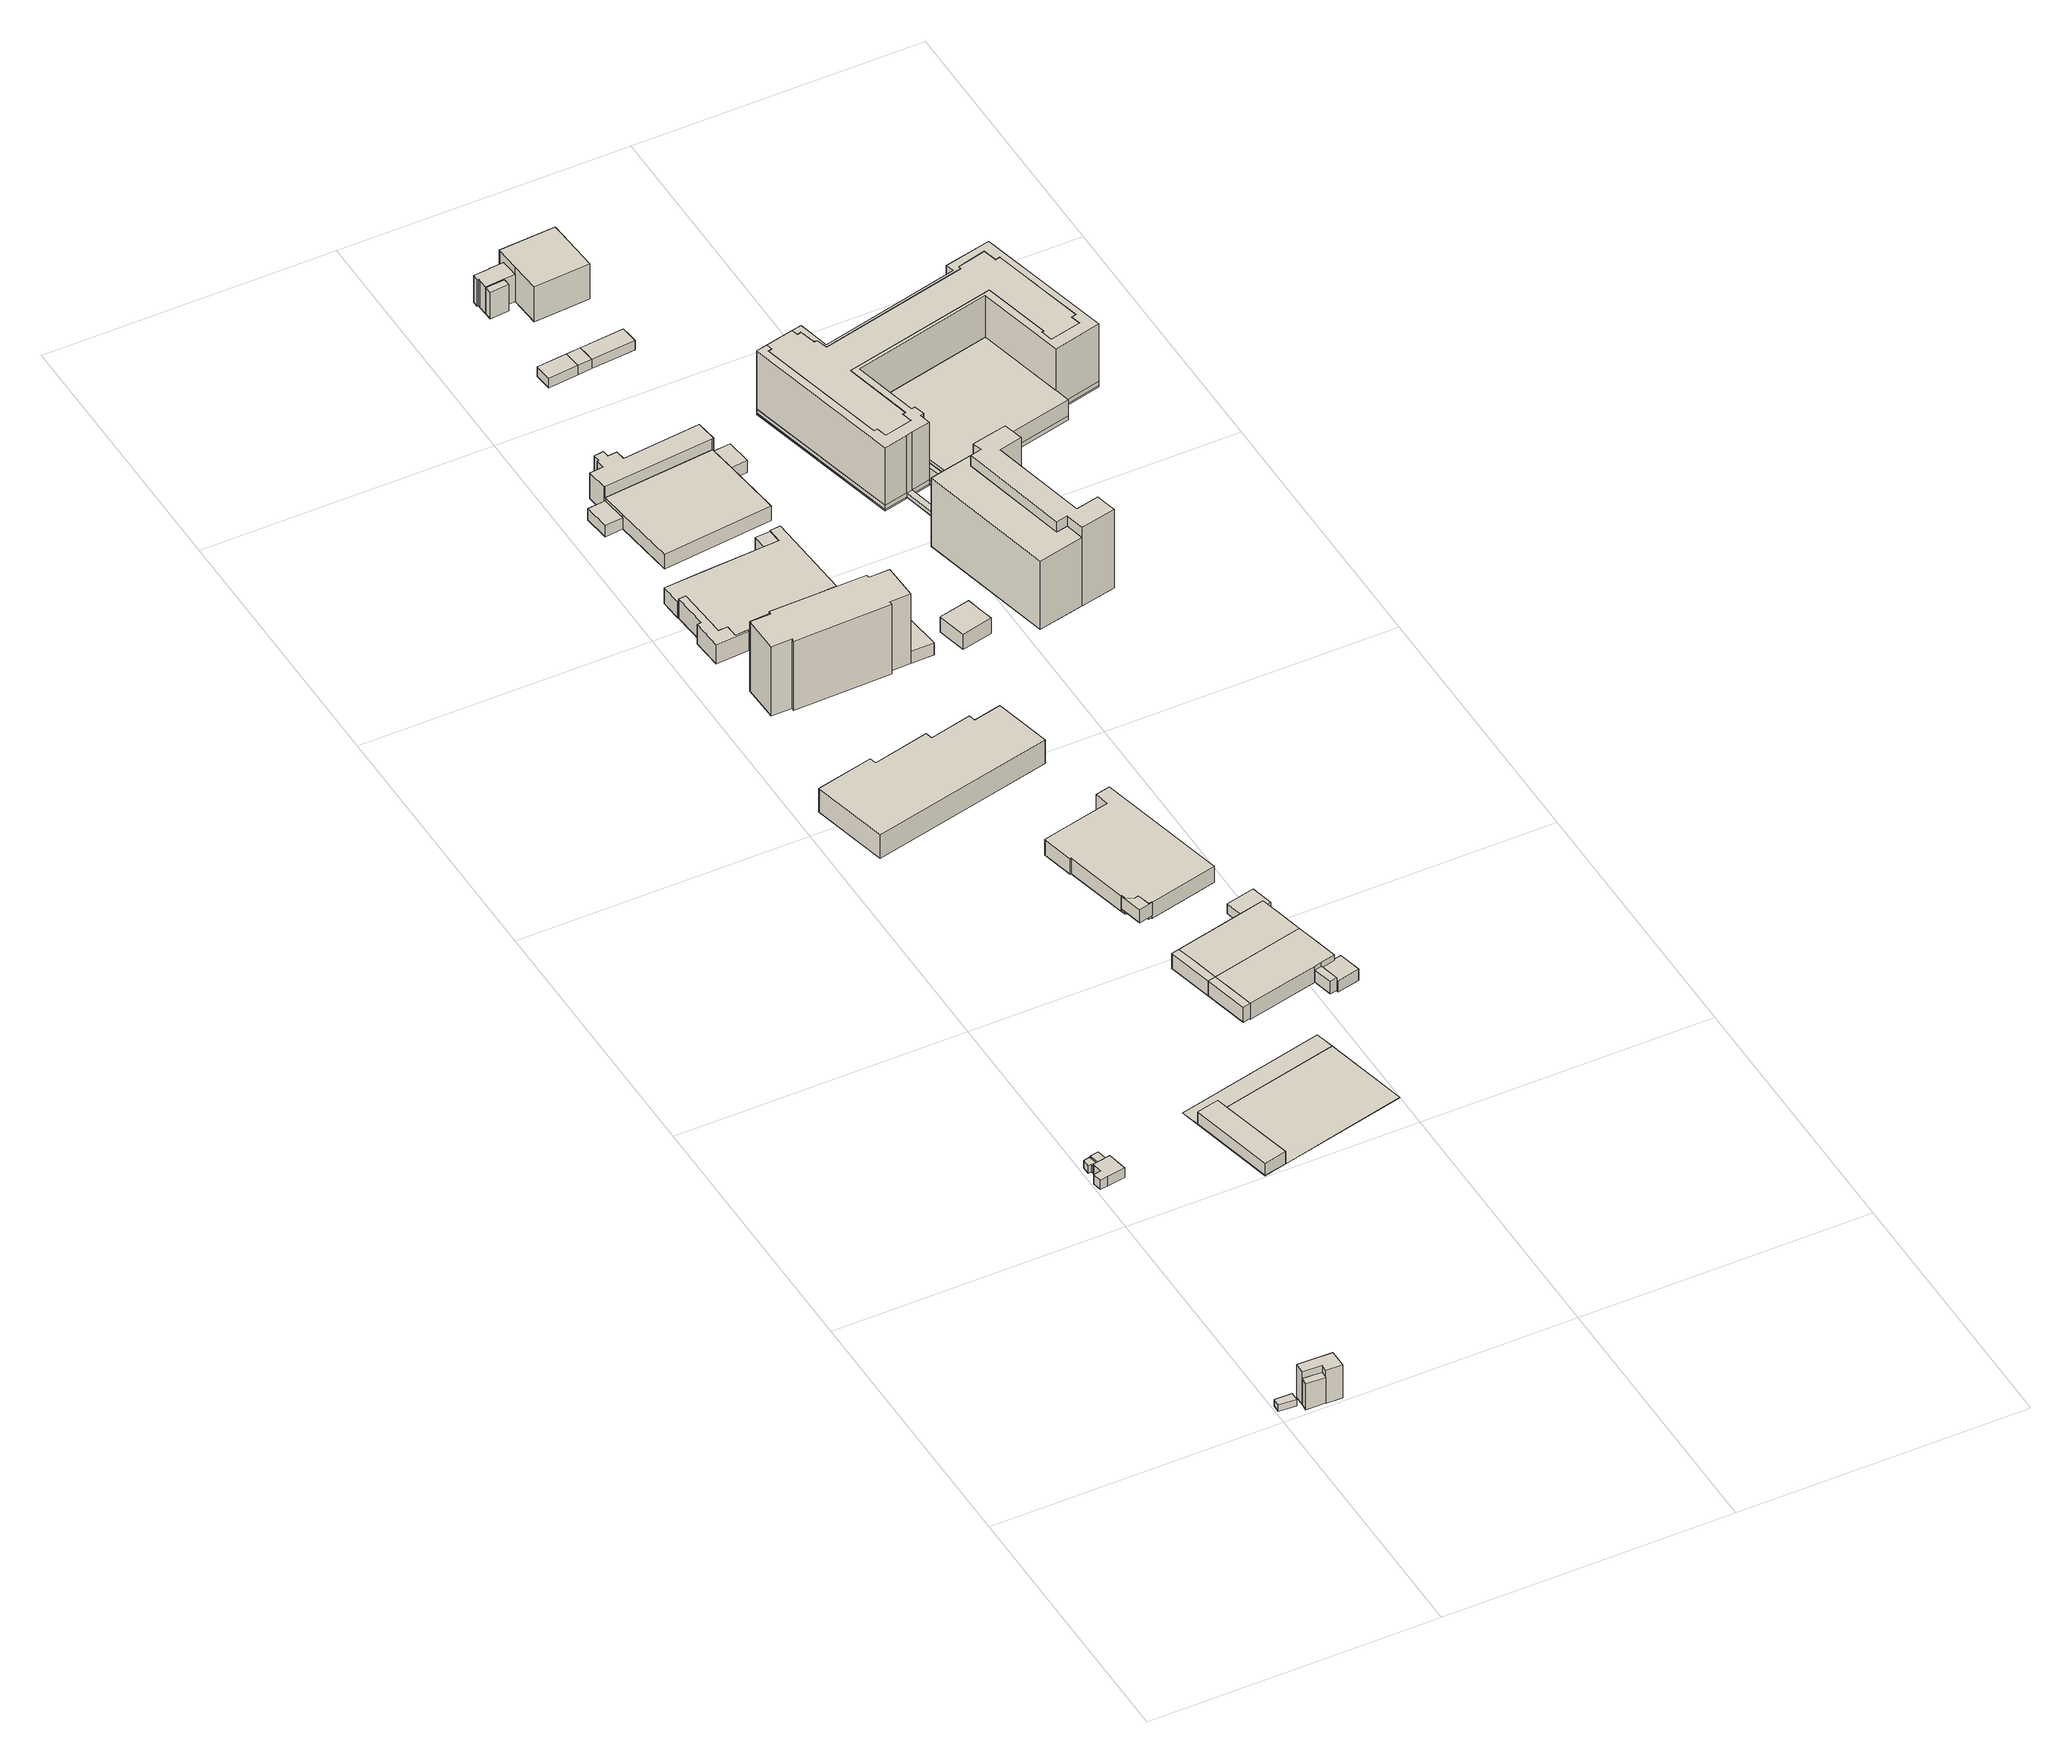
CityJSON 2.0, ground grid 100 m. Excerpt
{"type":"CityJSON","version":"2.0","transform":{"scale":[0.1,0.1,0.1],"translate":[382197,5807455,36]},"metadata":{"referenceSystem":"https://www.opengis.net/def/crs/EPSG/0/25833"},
"CityObjects":{
"building1":{"type":"Building","attributes":{"Gemeindeschluessel":"11000006","BezugspunktDach":"2200","function":"51009_1610","measuredHeight":2.57,"storeysAboveGround":0},"address":[{"country":"Germany","locality":"Berlin"}],"geometry":[{"type":"Solid","lod":"1","boundaries":[[[[0,1,2,3]],[[4,5,6,7]],[[4,7,3,2]],[[5,4,2,1]],[[6,5,1,0]],[[7,6,0,3]]]]}]},
"building2":{"type":"Building","attributes":{"Gemeindeschluessel":"11000006","BezugspunktDach":"2200","function":"51009_1610","measuredHeight":10.31,"storeysAboveGround":0},"address":[{"country":"Germany","locality":"Berlin"}],"geometry":[{"type":"Solid","lod":"1","boundaries":[[[[8,9,10,11]],[[12,13,14,15]],[[12,15,11,10]],[[13,12,10,9]],[[14,13,9,8]],[[15,14,8,11]]]]}]},
"building3":{"type":"Building","attributes":{"Gemeindeschluessel":"11000006","BezugspunktDach":"2200","function":"31001_3210","measuredHeight":13.16,"storeysAboveGround":1},"address":[{"country":"Germany","locality":"Berlin","thoroughfareNumber":"320","thoroughfareName":"Teltower Damm"}],"geometry":[{"type":"Solid","lod":"1","boundaries":[[[[16,17,18,19,20,21]],[[22,23,24,25,26,27]],[[22,27,21,20]],[[23,22,20,19]],[[24,23,19,18]],[[25,24,18,17]],[[26,25,17,16]],[[27,26,16,21]]]]}]},
"building4":{"type":"Building","attributes":{"Gemeindeschluessel":"11000006","BezugspunktDach":"2200","function":"51009_1610","measuredHeight":2.9,"storeysAboveGround":0},"address":[{"country":"Germany","locality":"Berlin"}],"geometry":[{"type":"Solid","lod":"1","boundaries":[[[[28,29,30,31,32,33,34]],[[35,36,37,38,39,40,41]],[[35,41,34,33]],[[36,35,33,32]],[[37,36,32,31]],[[38,37,31,30]],[[39,38,30,29]],[[40,39,29,28]],[[41,40,28,34]]]]}]},
"building5":{"type":"Building","attributes":{"Gemeindeschluessel":"11000006","function":"31001_1010"},"address":[{"country":"Germany","locality":"Berlin","thoroughfareNumber":"310","thoroughfareName":"Teltower Damm"}],"children":["building5-1","building5-2"]},
"building5-1":{"type":"BuildingPart","attributes":{"BezugspunktDach":"2200","measuredHeight":3.73,"storeysAboveGround":1},"parents":["building5"],"geometry":[{"type":"MultiSurface","lod":"1","boundaries":[[[42,43,44,45,46,47,48,49,50]],[[51,38,37,52,53,54,55,56,57]],[[51,57,50,49]],[[38,51,49,48]],[[37,38,48,47]],[[53,52,46,45]],[[54,53,45,44]],[[55,54,44,43]],[[56,55,43,42]],[[57,56,42,50]],[[58,52,37,47,46]]]}]},
"building5-2":{"type":"BuildingPart","attributes":{"BezugspunktDach":"2200","measuredHeight":3.73,"storeysAboveGround":1},"parents":["building5"],"geometry":[{"type":"Solid","lod":"1","boundaries":[[[[47,46,59,60]],[[61,52,37,36]],[[61,36,60,59]],[[52,61,59,46]],[[36,37,47,60]],[[52,46,47,37]]]]}]},
"building6":{"type":"Building","attributes":{"Gemeindeschluessel":"11000006","function":"31001_2050"},"address":[{"country":"Germany","locality":"Berlin","thoroughfareNumber":"301","thoroughfareName":"Teltower Damm"}],"children":["building6-1","building6-2"]},
"building6-1":{"type":"BuildingPart","attributes":{"BezugspunktDach":"2200","measuredHeight":0.176,"storeysAboveGround":1},"parents":["building6"],"geometry":[{"type":"Solid","lod":"1","boundaries":[[[[62,63,64,65,66,67]],[[68,69,70,71,72,73]],[[68,73,67,66]],[[69,68,66,65]],[[70,69,65,64]],[[71,70,64,63]],[[72,71,63,62]],[[73,72,62,67]]]]}]},
"building6-2":{"type":"BuildingPart","attributes":{"BezugspunktDach":"2200","measuredHeight":5.03,"storeysAboveGround":1},"parents":["building6"],"geometry":[{"type":"Solid","lod":"1","boundaries":[[[[74,75,76,77]],[[68,71,72,73]],[[68,73,77,76]],[[71,68,76,75]],[[72,71,75,74]],[[73,72,74,77]]]]}]},
"building7":{"type":"Building","attributes":{"Gemeindeschluessel":"11000006","BezugspunktDach":"2200","function":"51009_1610","measuredHeight":0.067,"storeysAboveGround":0},"address":[{"country":"Germany","locality":"Berlin"}],"geometry":[{"type":"Solid","lod":"1","boundaries":[[[[67,66,65,78,79]],[[80,69,68,73,81]],[[80,81,79,78]],[[69,80,78,65]],[[68,69,65,66]],[[73,68,66,67]],[[81,73,67,79]]]]}]},
"building8":{"type":"Building","attributes":{"Gemeindeschluessel":"11000006","BezugspunktDach":"2200","function":"51009_1610","measuredHeight":7.44,"storeysAboveGround":0},"address":[{"country":"Germany","locality":"Berlin"}],"geometry":[{"type":"Solid","lod":"1","boundaries":[[[[82,83,84,85,86]],[[87,88,89,90,91]],[[87,91,86,85]],[[88,87,85,84]],[[89,88,84,83]],[[90,89,83,82]],[[91,90,82,86]]]]}]},
"building9":{"type":"Building","attributes":{"Gemeindeschluessel":"11000006","BezugspunktDach":"2200","function":"51009_1610","measuredHeight":7.48,"storeysAboveGround":0},"address":[{"country":"Germany","locality":"Berlin"}],"geometry":[{"type":"Solid","lod":"1","boundaries":[[[[86,85,92,93,94]],[[95,96,97,98,99]],[[95,99,94,93]],[[96,95,93,92]],[[97,96,92,85]],[[98,97,85,86]],[[99,98,86,94]]]]}]},
"building10":{"type":"Building","attributes":{"Gemeindeschluessel":"11000006","BezugspunktDach":"2200","function":"31001_2050","measuredHeight":9.38,"storeysAboveGround":1},"address":[{"country":"Germany","locality":"Berlin","thoroughfareNumber":"293","thoroughfareName":"Teltower Damm"}],"geometry":[{"type":"Solid","lod":"1","boundaries":[[[[100,101,102,103,104,105,106,107,108,109]],[[110,111,112,113,114,115,116,117,118,119]],[[110,119,109,108]],[[111,110,108,107]],[[112,111,107,106]],[[113,112,106,105]],[[114,113,105,104]],[[115,114,104,103]],[[116,115,103,102]],[[117,116,102,101]],[[118,117,101,100]],[[119,118,100,109]]]]}]},
"building11":{"type":"Building","attributes":{"Gemeindeschluessel":"11000006","BezugspunktDach":"2200","function":"51009_1610","measuredHeight":7.7,"storeysAboveGround":0},"address":[{"country":"Germany","locality":"Berlin"}],"geometry":[{"type":"Solid","lod":"1","boundaries":[[[[120,121,122,123,124,125,126,127,128,129,130]],[[131,132,133,134,135,136,137,138,139,140,141]],[[131,141,130,129]],[[132,131,129,128]],[[133,132,128,127]],[[134,133,127,126]],[[135,134,126,125]],[[136,135,125,124]],[[137,136,124,123]],[[138,137,123,122]],[[139,138,122,121]],[[140,139,121,120]],[[141,140,120,130]]]]}]},
"building12":{"type":"Building","attributes":{"Gemeindeschluessel":"11000006","BezugspunktDach":"2200","function":"51009_1610","measuredHeight":5.25,"storeysAboveGround":0},"address":[{"country":"Germany","locality":"Berlin"}],"geometry":[{"type":"Solid","lod":"1","boundaries":[[[[142,143,144,145,146,147,148,149,150]],[[151,152,153,154,155,156,157,158,159]],[[151,159,150,149]],[[152,151,149,148]],[[153,152,148,147]],[[154,153,147,146]],[[155,154,146,145]],[[156,155,145,144]],[[157,156,144,143]],[[158,157,143,142]],[[159,158,142,150]]]]}]},
"building13":{"type":"Building","attributes":{"Gemeindeschluessel":"11000006","BezugspunktDach":"2200","function":"31001_2054","measuredHeight":7.93,"storeysAboveGround":1},"address":[{"country":"Germany","locality":"Berlin","thoroughfareNumber":"299","thoroughfareName":"Teltower Damm"}],"geometry":[{"type":"Solid","lod":"1","boundaries":[[[[84,83,160,161,162,163,164,165,85]],[[166,167,168,169,170,171,172,173,174]],[[166,174,85,165]],[[167,166,165,164]],[[168,167,164,163]],[[169,168,163,162]],[[170,169,162,161]],[[171,170,161,160]],[[172,171,160,83]],[[173,172,83,84]],[[174,173,84,85]]]]}]},
"building14":{"type":"Building","attributes":{"Gemeindeschluessel":"11000006","BezugspunktDach":"2200","function":"31001_2054","measuredHeight":7.7,"storeysAboveGround":1},"address":[{"country":"Germany","locality":"Berlin","thoroughfareNumber":"297","thoroughfareName":"Teltower Damm"}],"geometry":[{"type":"Solid","lod":"1","boundaries":[[[[92,85,165,175,176,177,178,93]],[[179,180,181,182,183,184,185,186]],[[179,186,93,178]],[[180,179,178,177]],[[181,180,177,176]],[[182,181,176,175]],[[183,182,175,165]],[[184,183,165,85]],[[185,184,85,92]],[[186,185,92,93]]]]}]},
"building15":{"type":"Building","attributes":{"Gemeindeschluessel":"11000006","BezugspunktDach":"2200","function":"31001_2111","measuredHeight":27.61,"storeysAboveGround":7},"address":[{"country":"Germany","locality":"Berlin","thoroughfareNumber":"283","thoroughfareName":"Teltower Damm"}],"geometry":[{"type":"Solid","lod":"1","boundaries":[[[[187,188,189,190,191,192,193,194,195,196,197,198]],[[199,200,201,202,203,204,205,206,207,208,209,210]],[[199,210,198,197]],[[200,199,197,196]],[[201,200,196,195]],[[202,201,195,194]],[[203,202,194,193]],[[204,203,193,192]],[[205,204,192,191]],[[206,205,191,190]],[[207,206,190,189]],[[208,207,189,188]],[[209,208,188,187]],[[210,209,187,198]]]]}]},
"building16":{"type":"Building","attributes":{"Gemeindeschluessel":"11000006","BezugspunktDach":"2200","function":"51009_1610","measuredHeight":4.42,"storeysAboveGround":0},"address":[{"country":"Germany","locality":"Berlin"}],"geometry":[{"type":"Solid","lod":"1","boundaries":[[[[211,212,213,214,215]],[[216,217,218,219,220]],[[216,220,215,214]],[[217,216,214,213]],[[218,217,213,212]],[[219,218,212,211]],[[220,219,211,215]]]]}]},
"building17":{"type":"Building","attributes":{"Gemeindeschluessel":"11000006","BezugspunktDach":"2200","function":"31001_2054","measuredHeight":6.35,"storeysAboveGround":1},"address":[{"country":"Germany","locality":"Berlin","thoroughfareNumber":"295","thoroughfareName":"Teltower Damm"}],"geometry":[{"type":"Solid","lod":"1","boundaries":[[[[221,222,150,149,148,147,146,145,144,143,223,224,225,226,227,228]],[[229,230,231,232,233,234,235,236,237,238,239,240,241,242,243,244]],[[229,244,228,227]],[[230,229,227,226]],[[231,230,226,225]],[[232,231,225,224]],[[233,232,224,223]],[[234,233,223,143]],[[235,234,143,144]],[[236,235,144,145]],[[237,236,145,146]],[[238,237,146,147]],[[239,238,147,148]],[[240,239,148,149]],[[241,240,149,150]],[[242,241,150,222]],[[243,242,222,221]],[[244,243,221,228]]]]}]},
"building18":{"type":"Building","attributes":{"Gemeindeschluessel":"11000006","BezugspunktDach":"2200","function":"51009_1610","measuredHeight":4.93,"storeysAboveGround":0},"address":[{"country":"Germany","locality":"Berlin"}],"geometry":[{"type":"Solid","lod":"1","boundaries":[[[[245,246,247,248]],[[249,250,251,252]],[[249,252,248,247]],[[250,249,247,246]],[[251,250,246,245]],[[252,251,245,248]]]]}]},
"building19":{"type":"Building","attributes":{"Gemeindeschluessel":"11000006","BezugspunktDach":"2200","function":"31001_2054","measuredHeight":6.31,"storeysAboveGround":1},"address":[{"country":"Germany","locality":"Berlin","thoroughfareNumber":"281","thoroughfareName":"Teltower Damm"}],"geometry":[{"type":"Solid","lod":"1","boundaries":[[[[253,254,255,256,257,258,259,260,261,262,263,264,265,266,267,268,269]],[[270,271,272,273,274,275,276,277,278,279,280,281,282,283,284,285,286]],[[270,286,269,268]],[[271,270,268,267]],[[272,271,267,266]],[[273,272,266,265]],[[274,273,265,264]],[[275,274,264,263]],[[276,275,263,262]],[[277,276,262,261]],[[278,277,261,260]],[[279,278,260,259]],[[280,279,259,258]],[[281,280,258,257]],[[282,281,257,256]],[[283,282,256,255]],[[284,283,255,254]],[[285,284,254,253]],[[286,285,253,269]]]]}]},
"building20":{"type":"Building","attributes":{"Gemeindeschluessel":"11000006","BezugspunktDach":"2200","function":"31001_2054","measuredHeight":4.48,"storeysAboveGround":1},"address":[{"country":"Germany","locality":"Berlin","thoroughfareNumber":"299 (1)","thoroughfareName":"Teltower Damm"}],"geometry":[{"type":"Solid","lod":"1","boundaries":[[[[287,288,289,290,291,292,293]],[[294,295,296,297,298,299,300]],[[294,300,293,292]],[[295,294,292,291]],[[296,295,291,290]],[[297,296,290,289]],[[298,297,289,288]],[[299,298,288,287]],[[300,299,287,293]]]]}]},
"building21":{"type":"Building","attributes":{"Gemeindeschluessel":"11000006","BezugspunktDach":"2200","function":"31001_2050","measuredHeight":3.92,"storeysAboveGround":1},"address":[{"country":"Germany","locality":"Berlin","thoroughfareNumber":"297 (1)","thoroughfareName":"Teltower Damm"}],"geometry":[{"type":"Solid","lod":"1","boundaries":[[[[301,302,303,304,305,306]],[[307,308,309,310,311,312]],[[307,312,306,305]],[[308,307,305,304]],[[309,308,304,303]],[[310,309,303,302]],[[311,310,302,301]],[[312,311,301,306]]]]}]},
"building22":{"type":"Building","attributes":{"Gemeindeschluessel":"11000006","function":"31001_2111"},"address":[{"country":"Germany","locality":"Berlin","thoroughfareNumber":"13, 15","thoroughfareName":"Beeskowdamm"}],"children":["building22-1","building22-2"]},
"building22-1":{"type":"BuildingPart","attributes":{"BezugspunktDach":"2200","measuredHeight":10.15,"storeysAboveGround":3},"parents":["building22"],"geometry":[{"type":"MultiSurface","lod":"1","boundaries":[[[313,314,315,316,317,318,319,320,321,322,323,324,325,326]],[[327,328,329,330,331,332,333,334,335,336,337,217,216,338]],[[327,338,326,325]],[[328,327,325,324]],[[329,328,324,323]],[[330,329,323,322]],[[331,330,322,321]],[[332,331,321,320]],[[333,332,320,319]],[[334,333,319,318]],[[335,334,318,317]],[[336,335,317,316]],[[337,336,316,315]],[[339,340,315,314]],[[217,337,341,342]],[[216,217,314,313]],[[338,216,313,326]],[[342,341,340,339]]]}]},
"building22-2":{"type":"BuildingPart","attributes":{"BezugspunktDach":"2200","measuredHeight":5.85,"storeysAboveGround":3},"parents":["building22"],"geometry":[{"type":"MultiSurface","lod":"1","boundaries":[[[343,344,345,346,340,339]],[[341,347,348,349,350,342]],[[347,341,340,346]],[[348,347,346,345]],[[349,348,345,344]],[[350,349,344,343]],[[342,350,343,339]],[[341,342,351,339,340,352]]]}]},
"building23":{"type":"Building","attributes":{"Gemeindeschluessel":"11000006","BezugspunktDach":"2200","function":"51009_1610","measuredHeight":6.54,"storeysAboveGround":0},"address":[{"country":"Germany","locality":"Berlin"}],"geometry":[{"type":"Solid","lod":"1","boundaries":[[[[353,354,355,356]],[[357,358,359,360]],[[357,360,356,355]],[[358,357,355,354]],[[359,358,354,353]],[[360,359,353,356]]]]}]},
"building24":{"type":"Building","attributes":{"Gemeindeschluessel":"11000006","BezugspunktDach":"2200","function":"51009_1610","measuredHeight":4.76,"storeysAboveGround":0},"address":[{"country":"Germany","locality":"Berlin"}],"geometry":[{"type":"Solid","lod":"1","boundaries":[[[[361,362,363,364]],[[365,366,204,203]],[[365,203,364,363]],[[366,365,363,362]],[[204,366,362,361]],[[203,204,361,364]]]]}]},
"building25":{"type":"Building","attributes":{"Gemeindeschluessel":"11000006","BezugspunktDach":"2200","function":"51009_1610","measuredHeight":4.07,"storeysAboveGround":0},"address":[{"country":"Germany","locality":"Berlin"}],"geometry":[{"type":"Solid","lod":"1","boundaries":[[[[367,368,369,370,371]],[[372,373,374,375,376]],[[372,376,371,370]],[[373,372,370,369]],[[374,373,369,368]],[[375,374,368,367]],[[376,375,367,371]]]]}]},
"building26":{"type":"Building","attributes":{"Gemeindeschluessel":"11000006","BezugspunktDach":"2200","function":"31001_1010","measuredHeight":8.27,"storeysAboveGround":1},"address":[{"country":"Germany","locality":"Berlin","thoroughfareNumber":"3 (3)","thoroughfareName":"Goerzallee"}],"geometry":[{"type":"Solid","lod":"1","boundaries":[[[[377,378,379,380,381]],[[382,383,384,385,386]],[[382,386,381,380]],[[383,382,380,379]],[[384,383,379,378]],[[385,384,378,377]],[[386,385,377,381]]]]}]},
"building27":{"type":"Building","attributes":{"Gemeindeschluessel":"11000006","BezugspunktDach":"2200","function":"31001_2050","measuredHeight":4.03,"storeysAboveGround":1},"address":[{"country":"Germany","locality":"Berlin","thoroughfareNumber":"20 (1)","thoroughfareName":"Beeskowdamm"}],"geometry":[{"type":"Solid","lod":"1","boundaries":[[[[368,387,388,370]],[[389,390,391,392]],[[389,392,370,388]],[[390,389,388,387]],[[391,390,387,368]],[[392,391,368,370]]]]}]},
"building28":{"type":"Building","attributes":{"Gemeindeschluessel":"11000006","BezugspunktDach":"2200","function":"51009_1610","measuredHeight":4.94,"storeysAboveGround":0},"address":[{"country":"Germany","locality":"Berlin"}],"geometry":[{"type":"Solid","lod":"1","boundaries":[[[[393,394,395,396,397]],[[398,399,400,347,341]],[[398,341,397,396]],[[399,398,396,395]],[[400,399,395,394]],[[347,400,394,393]],[[341,347,393,397]]]]}]},
"building29":{"type":"Building","attributes":{"Gemeindeschluessel":"11000006","BezugspunktDach":"2200","function":"51009_1610","measuredHeight":4.06,"storeysAboveGround":0},"address":[{"country":"Germany","locality":"Berlin"}],"geometry":[{"type":"Solid","lod":"1","boundaries":[[[[401,387,402,403,404,388]],[[405,406,407,390,408,389]],[[405,389,388,404]],[[406,405,404,403]],[[407,406,403,402]],[[390,407,402,387]],[[408,390,387,401]],[[389,408,401,388]]]]}]},
"building30":{"type":"Building","attributes":{"Gemeindeschluessel":"11000006","function":"31001_2120"},"address":[{"country":"Germany","locality":"Berlin","thoroughfareNumber":"269 (1)","thoroughfareName":"Teltower Damm"}],"children":["building30-1","building30-2","building30-3"]},
"building30-1":{"type":"BuildingPart","attributes":{"BezugspunktDach":"2200","measuredHeight":13.91,"storeysAboveGround":4},"parents":["building30"],"geometry":[{"type":"MultiSurface","lod":"1","boundaries":[[[409,410,411,412,413]],[[414,415,416,417,418]],[[414,418,413,412]],[[415,414,412,411]],[[416,415,411,410]],[[417,416,410,409]],[[418,419,420,421,422,409,413]],[[423,421,420,419]],[[417,422,421,423]]]}]},
"building30-2":{"type":"BuildingPart","attributes":{"BezugspunktDach":"2200","measuredHeight":11.33,"storeysAboveGround":4},"parents":["building30"],"geometry":[{"type":"MultiSurface","lod":"1","boundaries":[[[424,425,426,427,428,422,421,420,429,430,431]],[[432,433,419,423,417,434,435,436,437,438,439]],[[432,439,431,430]],[[433,432,430,429]],[[419,433,429,420]],[[434,417,422,428]],[[440,441,434,428,427]],[[436,435,427,426]],[[437,436,426,425]],[[438,437,425,424]],[[439,438,424,431]],[[423,419,420,421]],[[423,421,422,417]],[[435,434,441,440]]]}]},
"building30-3":{"type":"BuildingPart","attributes":{"BezugspunktDach":"2200","measuredHeight":10.59,"storeysAboveGround":4},"parents":["building30"],"geometry":[{"type":"Solid","lod":"1","boundaries":[[[[442,443,441,440]],[[434,444,445,435]],[[444,434,441,443]],[[445,444,443,442]],[[435,445,442,440]],[[434,435,440,441]]]]}]},
"building31":{"type":"Building","attributes":{"Gemeindeschluessel":"11000006","BezugspunktDach":"2200","function":"51009_1610","measuredHeight":4.56,"storeysAboveGround":0},"address":[{"country":"Germany","locality":"Berlin"}],"geometry":[{"type":"Solid","lod":"1","boundaries":[[[[446,447,448,449]],[[450,451,452,453]],[[450,453,449,448]],[[451,450,448,447]],[[452,451,447,446]],[[453,452,446,449]]]]}]},
"building32":{"type":"Building","attributes":{"Gemeindeschluessel":"11000006","function":"31001_2111"},"address":[{"country":"Germany","locality":"Berlin","thoroughfareNumber":"3 (1)","thoroughfareName":"Goerzallee"}],"children":["building32-1","building32-2"]},
"building32-1":{"type":"BuildingPart","attributes":{"BezugspunktDach":"2200","measuredHeight":31.26,"storeysAboveGround":6},"parents":["building32"],"geometry":[{"type":"MultiSurface","lod":"1","boundaries":[[[454,455,456,457,458,459,460,461,462,463,464,465,466,467,468,469]],[[470,471,472,473,474,475,476,477,478,479,480,481,482,483,484,485]],[[486,487,469,468]],[[470,485,487,488,489,490]],[[491,486,468,467]],[[471,470,486,489,492]],[[472,471,467,466]],[[473,472,466,465]],[[474,473,465,464]],[[475,474,464,463]],[[476,475,463,462]],[[477,476,462,461]],[[478,477,461,460]],[[479,478,460,459]],[[480,479,459,458]],[[481,480,458,457]],[[482,481,457,456]],[[483,482,493,494,495,496,497,456,455]],[[498,496,455,454]],[[484,483,495,499,500]],[[487,498,454,469]],[[485,484,501,499,488]],[[490,489,488,487,486]],[[492,489,486,491]],[[497,496,495,494,493]],[[500,499,495,496,498]],[[488,499,501,498,487]]]}]},
"building32-2":{"type":"BuildingPart","attributes":{"BezugspunktDach":"2200","measuredHeight":27.2,"storeysAboveGround":6},"parents":["building32"],"geometry":[{"type":"MultiSurface","lod":"1","boundaries":[[[502,497,496,498,487,486,491,503,504,505]],[[506,507,492,489,488,499,495,494,508,509]],[[506,509,505,504]],[[507,506,504,503]],[[492,507,503,491]],[[508,494,497,502]],[[509,508,502,505]],[[489,492,491,486]],[[489,486,487,488]],[[499,488,510,487,498,511]],[[499,512,498,496,495]],[[494,495,496,497]]]}]},
"building33":{"type":"Building","attributes":{"Gemeindeschluessel":"11000006","function":"31001_2111"},"address":[{"country":"Germany","locality":"Berlin","thoroughfareNumber":"11, 3, 5, 7, 9","thoroughfareName":"Beeskowdamm"}],"children":["building33-1","building33-2","building33-3","building33-4","building33-5","building33-6"]},
"building33-1":{"type":"BuildingPart","attributes":{"BezugspunktDach":"2200","measuredHeight":1.64,"storeysAboveGround":6},"parents":["building33"],"geometry":[{"type":"MultiSurface","lod":"1","boundaries":[[[513,514,515,516,517,518,519,520,521,522,523,524,525,526,527,528,529,530,531,532,533],[534,535,536]],[[537,538,539,540,541,542,543,544,545,546,547,548,549,550,551,552,507,506,553,554,555],[556,557,558]],[[537,555,533,532]],[[538,537,532,531]],[[539,538,531,530]],[[540,539,530,529]],[[541,540,529,528]],[[542,541,528,527]],[[543,542,527,526]],[[544,543,526,525]],[[545,544,525,524]],[[546,545,524,523]],[[547,546,523,522]],[[548,547,522,521]],[[549,548,521,520]],[[550,549,520,519]],[[551,550,519,518]],[[552,551,518,517]],[[507,552,517,516]],[[506,507,516,515]],[[553,506,515,514]],[[554,553,514,513]],[[555,554,513,533]],[[557,534,557,556,558]],[[556,558,556,535]],[[556,559,556,557]],[[535,556,557,534]]]}]},
"building33-2":{"type":"BuildingPart","attributes":{"BezugspunktDach":"2200","measuredHeight":25.32,"storeysAboveGround":6},"parents":["building33"],"geometry":[{"type":"MultiSurface","lod":"1","boundaries":[[[560,561,562,563,564,565,566,567,568,569,570,571,572,573,574,575,576,577,578,579,580,581,582,583,584,585,586,587,588,589,590,591,592,593,594,595,596,597,598,599,600,601,602,603,604,605]],[[606,607,608,609,610,611,612,613,614,615,616,617,618,619,620,621,622,623,624,625,626,627,628,629,630,631,632,633,634,635,636,637,638,639,640,641,642,643,644,645,646,647,648,649,650,651]],[[606,651,605,604]],[[607,606,652,653]],[[608,607,653,654]],[[609,608,602,654,655,601]],[[610,609,601,655,656]],[[611,610,656,657]],[[612,611,657,658,598]],[[613,612,659,658,660]],[[614,613,597,660,661]],[[615,614,661,662]],[[616,615,662,663,594]],[[617,616,594,663,664,593]],[[618,617,593,664,665,666]],[[619,618,665,667]],[[620,619,591,667,668,590]],[[621,620,590,668,669,589]],[[622,621,589,669,670]],[[623,622,670,671,587]],[[624,623,672,671,673]],[[625,624,674,673,675]],[[626,625,675,676]],[[627,626,676,677,583]],[[628,627,678,677,679]],[[629,628,582,679,680]],[[630,629,681,680,682]],[[631,630,683,682,684,579]],[[632,631,684,685,578]],[[633,632,686,685,687]],[[634,633,577,576]],[[635,634,576,575]],[[636,635,575,574]],[[637,636,574,573]],[[638,637,573,572]],[[639,638,572,571]],[[640,639,571,570]],[[688,689,570,569]],[[641,640,547,557]],[[690,691,692,688,569,568]],[[558,642,641,693,557,556]],[[694,695,690,568,567]],[[643,642,558,694]],[[644,643,694,696,697,695,567,566]],[[645,644,566,565],[696,698,699,700]],[[701,702,698,703,646,645,565,564]],[[647,646,703,551,704,701,564,563]],[[648,647,563,562]],[[649,648,562,561]],[[650,649,561,560]],[[651,650,560,605]],[[653,652,604,603]],[[654,653,603,602]],[[601,655,654,602]],[[656,655,601,600,705]],[[657,656,600,599]],[[599,598,658,657]],[[660,658,659,598,597]],[[661,660,597,596]],[[662,661,596,595]],[[595,594,663,662]],[[593,664,663,594]],[[666,665,664,593,592]],[[667,665,592,591]],[[590,668,667,591]],[[589,669,668,590]],[[670,669,589,588,706]],[[588,587,671,670]],[[673,671,672,587,586,707]],[[675,673,674,586,585]],[[676,675,585,584]],[[584,583,677,676]],[[679,677,678,583,582]],[[680,679,582,581]],[[682,680,681,581,580]],[[580,579,684,682,683]],[[579,578,685,684]],[[687,685,686,578,577]],[[557,547,689,688]],[[558,556,535,536]],[[556,557,693,534,535]],[[534,708,688,692,535]],[[536,709,535,691,690]],[[558,690,695,694]],[[695,697,696,694]],[[703,698,702,701]],[[701,704,551,703]]]}]},
"building33-3":{"type":"BuildingPart","attributes":{"BezugspunktDach":"2200","measuredHeight":9.39,"storeysAboveGround":6},"parents":["building33"],"geometry":[{"type":"MultiSurface","lod":"1","boundaries":[[[700,699,710,711,689,688,692]],[[557,547,548,549,698,696,556]],[[548,547,689,711]],[[549,548,711,710]],[[698,549,710,699],[698,702,712,549]],[[691,697,700,692]],[[557,556,535,534,713]],[[534,535,692,688,714]],[[547,557,688,689]],[[702,698,549,712]],[[696,698,699,700]],[[556,696,697,691]]]}]},
"building33-4":{"type":"BuildingPart","attributes":{"BezugspunktDach":"2200","measuredHeight":6.75,"storeysAboveGround":6},"parents":["building33"],"geometry":[{"type":"Solid","lod":"1","boundaries":[[[[704,715,712,702,701]],[[698,549,550,551,703]],[[550,549,712,715]],[[551,550,715,704]],[[698,703,701,702]],[[549,698,702,712]],[[551,704,701,703]]]]}]},
"building33-5":{"type":"BuildingPart","attributes":{"BezugspunktDach":"2200","measuredHeight":5.41,"storeysAboveGround":6},"parents":["building33"],"geometry":[{"type":"MultiSurface","lod":"1","boundaries":[[[695,697,691,690]],[[556,696,694,558]],[[556,535,536,535,691]],[[558,716,536,535,556]],[[690,691,535,536]],[[696,556,691,697]],[[694,696,697,695]],[[558,694,695,690]]]}]},
"building33-6":{"type":"BuildingPart","attributes":{"BezugspunktDach":"2200","measuredHeight":25.15,"storeysAboveGround":6},"parents":["building33"],"geometry":[{"type":"MultiSurface","lod":"1","boundaries":[[[601,600,599,598,597,596,595,594,593,592,591,590,589,588,587,586,585,584,583,582,581,580,579,578,577,717,718,604,603,602]],[[653,652,452,451,687,685,684,682,680,679,677,676,675,673,671,670,669,668,667,665,664,663,662,661,660,658,657,656,655,654]],[[452,652,604,718]],[[451,452,718,717]],[[687,451,717,577]],[[685,578,577,578]],[[719,581,580,682,580,581]],[[679,582,581,680,581,582]],[[676,584,583,720,583,584]],[[675,585,584,585]],[[585,675,585,586]],[[671,587,586,587]],[[670,588,587,671,587,588]],[[668,590,589,669,589,590]],[[667,591,590,668,590,591]],[[665,592,591,667,591,592]],[[592,665,592,593]],[[593,664,593,594]],[[662,595,594,721,594,595]],[[595,662,595,596]],[[722,597,596,661,596,597]],[[598,658,598,599]],[[599,657,599,600]],[[654,602,601,602]],[[653,654,602,603]],[[652,653,603,604]],[[687,577,578,685]],[[684,685,723,578,579]],[[682,684,724,579,580]],[[680,682,580,581,719]],[[677,679,582,583]],[[677,720,583,584,676]],[[676,584,585,675]],[[673,675,585,586]],[[673,586,587,671]],[[669,670,588,589]],[[664,665,592,593]],[[663,664,593,594]],[[663,721,594,595,662]],[[661,662,595,596]],[[660,661,596,597,722]],[[658,660,725,597,598]],[[726,657,658,598,599]],[[656,657,599,600]],[[655,656,600,601]],[[655,601,602,654]]]}]}
},
"vertices":[
[70,46,32],[70,75,32],[11,77,32],[9,50,32],[11,77,6],[70,75,6],[70,46,6],[9,50,6],
[151,12,113],[152,37,113],[85,40,113],[83,14,113],[85,40,10],[152,37,10],[151,12,10],[83,14,10],
[152,37,140],[151,12,140],[207,10,140],[207,73,140],[86,77,140],[85,40,140],[86,77,9],[207,73,9],[207,10,9],[151,12,9],[152,37,9],[85,40,9],
[13,1260,41],[24,1262,41],[26,1252,41],[42,1255,41],[36,1289,41],[36,1293,41],[12,1288,41],[36,1293,12],[36,1289,12],[42,1255,12],[26,1252,12],[24,1262,12],[13,1260,12],[12,1288,12],
[9,1178,49],[38,1182,49],[100,1192,49],[88,1263,49],[71,1260,49],[42,1255,49],[26,1252,49],[32,1215,49],[5,1210,49],[32,1215,12],[71,1260,12],[88,1263,12],[100,1192,12],[38,1182,12],[9,1178,12],[5,1210,12],[71,1260,45],
[65,1294,49],[36,1289,49],[65,1294,12],
[471,993,20],[549,1011,20],[992,1113,20],[923,1413,20],[479,1311,20],[402,1293,20],[479,1311,19],[923,1413,19],[992,1113,19],[549,1011,19],[471,993,19],[402,1293,19],
[471,993,69],[549,1011,69],[479,1311,69],[402,1293,69],
[908,1479,20],[387,1359,20],[908,1479,19],[387,1359,19],
[737,1629,84],[764,1635,84],[746,1713,84],[728,1790,84],[701,1784,84],[728,1790,25],[746,1713,25],[764,1635,25],[737,1629,25],[701,1784,25],
[710,1871,84],[691,1951,84],[664,1945,84],[691,1951,24],[710,1871,24],[728,1790,24],[701,1784,24],[664,1945,24],
[128,2793,119],[766,2939,119],[720,3139,119],[623,3117,119],[617,3141,119],[471,3107,119],[466,3132,119],[271,3087,119],[265,3111,119],[66,3065,119],[265,3111,25],[271,3087,25],[466,3132,25],[471,3107,25],[617,3141,25],[623,3117,25],[720,3139,25],[766,2939,25],[128,2793,25],[66,3065,25],
[110,3798,103],[225,3805,103],[225,3812,103],[181,3809,103],[178,3853,103],[146,3851,103],[143,3899,103],[134,4035,103],[109,4033,103],[118,3907,103],[103,3906,103],[118,3907,26],[109,4033,26],[134,4035,26],[143,3899,26],[146,3851,26],[178,3853,26],[181,3809,26],[225,3812,26],[225,3805,26],[110,3798,26],[103,3906,26],
[676,2170,77],[724,2182,77],[724,2185,77],[712,2183,77],[702,2228,77],[685,2224,77],[662,2239,77],[658,2253,77],[657,2253,77],[658,2253,25],[662,2239,25],[685,2224,25],[702,2228,25],[712,2183,25],[724,2185,25],[724,2182,25],[676,2170,25],[657,2253,25],
[1013,1692,84],[1038,1698,84],[1089,1710,84],[1088,1713,84],[1071,1787,84],[1053,1865,84],[1053,1865,20],[1071,1787,20],[1088,1713,20],[1089,1710,20],[1038,1698,20],[1013,1692,20],[764,1635,20],[746,1713,20],[728,1790,20],
[1035,1945,84],[1017,2022,84],[1016,2026,84],[944,2009,84],[944,2009,22],[1016,2026,22],[1017,2022,22],[1035,1945,22],[1053,1865,22],[728,1790,22],[710,1871,22],[691,1951,22],
[145,3514,302],[216,3515,302],[216,3504,302],[553,3512,302],[553,3524,302],[625,3526,302],[622,3654,302],[550,3653,302],[549,3664,302],[214,3657,302],[213,3645,302],[142,3644,302],[213,3645,25],[214,3657,25],[549,3664,25],[550,3653,25],[622,3654,25],[625,3526,25],[553,3524,25],[553,3512,25],[216,3504,25],[216,3515,25],[145,3514,25],[142,3644,25],
[90,4462,70],[152,4468,70],[142,4560,70],[138,4560,70],[79,4554,70],[138,4560,25],[142,4560,25],[152,4468,25],[90,4462,25],[79,4554,25],
[602,2472,77],[606,2473,77],[965,2238,77],[858,2703,77],[806,2691,77],[817,2640,77],[629,2598,77],[576,2585,77],[629,2598,14],[817,2640,14],[806,2691,14],[858,2703,14],[965,2238,14],[724,2182,14],[724,2185,14],[712,2183,14],[702,2228,14],[685,2224,14],[662,2239,14],[658,2253,14],[657,2253,14],[606,2473,14],[602,2472,14],[576,2585,14],
[1029,1623,70],[1054,1628,70],[1038,1698,70],[1013,1692,70],[1038,1698,21],[1054,1628,21],[1029,1623,21],[1013,1692,21],
[108,4038,87],[134,4040,87],[134,4035,87],[143,3899,87],[146,3851,87],[178,3853,87],[181,3809,87],[225,3812,87],[263,3815,87],[261,3859,87],[561,3879,87],[541,4196,87],[505,4193,87],[508,4140,87],[457,4137,87],[241,4123,87],[103,4114,87],[241,4123,24],[457,4137,24],[508,4140,24],[505,4193,24],[541,4196,24],[561,3879,24],[261,3859,24],[263,3815,24],[225,3812,24],[181,3809,24],[178,3853,24],[146,3851,24],[143,3899,24],[134,4035,24],[134,4040,24],[108,4038,24],[103,4114,24],
[1054,1628,63],[1055,1622,63],[1134,1640,63],[1116,1719,63],[1088,1713,63],[1089,1710,63],[1038,1698,63],[1089,1710,18],[1088,1713,18],[1116,1719,18],[1134,1640,18],[1055,1622,18],[1054,1628,18],[1038,1698,18],
[944,2009,62],[1016,2026,62],[1017,2022,62],[1045,2029,62],[1027,2109,62],[927,2086,62],[1027,2109,23],[1045,2029,23],[1017,2022,23],[1016,2026,23],[944,2009,23],[927,2086,23],
[138,4560,127],[142,4560,127],[526,4599,127],[531,4600,127],[522,4675,127],[250,4646,127],[246,4681,127],[214,4678,127],[212,4702,127],[179,4698,127],[182,4674,127],[176,4674,127],[179,4641,127],[130,4636,127],[179,4641,25],[176,4674,25],[182,4674,25],[179,4698,25],[212,4702,25],[214,4678,25],[246,4681,25],[250,4646,25],[522,4675,25],[531,4600,25],[526,4599,25],[130,4636,25],[142,4560,84],[526,4599,84],[526,4599,26],[142,4560,26],
[152,4468,84],[177,4248,84],[561,4291,84],[537,4509,84],[537,4509,26],[561,4291,26],[177,4248,26],[152,4468,26],[142,4560,39],[526,4599,76],
[457,4137,83],[508,4140,83],[505,4193,83],[453,4190,83],[505,4193,18],[508,4140,18],[457,4137,18],[453,4190,18],
[625,3526,73],[705,3528,73],[692,3654,73],[622,3654,73],[692,3654,25],[705,3528,25],
[248,5115,82],[352,5125,82],[349,5157,82],[346,5188,82],[242,5178,82],[346,5188,44],[349,5157,44],[352,5125,44],[248,5115,44],[242,5178,44],
[781,3486,108],[890,3510,108],[878,3561,108],[867,3612,108],[758,3588,108],[867,3612,47],[878,3561,47],[890,3510,47],[781,3486,47],[758,3588,47],
[402,5130,82],[396,5193,82],[396,5193,45],[402,5130,45],[352,5125,45],[346,5188,45],
[537,4509,75],[601,4516,75],[590,4606,75],[531,4600,75],[526,4599,75],[531,4600,26],[590,4606,26],[601,4516,26],
[399,5161,82],[556,5144,82],[553,5176,82],[550,5207,82],[550,5207,45],[553,5176,45],[556,5144,45],[399,5161,45],
[343,5505,184],[350,5398,184],[546,5411,184],[533,5607,184],[337,5594,184],[533,5607,45],[546,5411,45],[350,5398,45],[343,5505,45],[337,5594,45],[339,5570,45],[339,5570,153],[341,5536,153],[343,5505,153],[341,5536,45],
[233,5540,153],[237,5540,153],[237,5530,153],[239,5498,153],[304,5503,153],[287,5566,153],[287,5564,153],[232,5561,153],[287,5564,45],[287,5566,45],[304,5503,45],[239,5498,45],[237,5530,45],[237,5540,45],[233,5540,45],[232,5561,45],[239,5498,151],[304,5503,151],
[241,5472,151],[306,5477,151],[306,5477,45],[241,5472,45],
[788,4731,87],[835,4742,87],[825,4787,87],[778,4776,87],[825,4787,42],[835,4742,42],[788,4731,42],[778,4776,42],
[1134,3552,358],[1175,3561,358],[1189,3493,358],[1312,3520,358],[1303,3562,358],[1297,3585,358],[1295,3593,358],[1215,3575,358],[1138,3917,358],[1220,3937,358],[1219,3942,358],[1213,3965,358],[1203,4007,358],[1080,3980,358],[1089,3947,358],[1048,3937,358],[1089,3947,45],[1080,3980,45],[1203,4007,45],[1213,3965,45],[1219,3942,45],[1220,3937,45],[1138,3917,45],[1215,3575,45],[1295,3593,45],[1297,3585,45],[1303,3562,45],[1312,3520,45],[1189,3493,45],[1175,3561,45],[1134,3552,45],[1048,3937,45],[1089,3947,318],[1048,3937,318],[1048,3937,46],[1089,3947,46],[1089,3947,114],[1080,3980,318],[1080,3980,46],[1189,3493,308],[1189,3493,46],[1175,3561,46],[1175,3561,318],[1189,3493,318],[1134,3552,318],[1134,3552,46],[1134,3552,226],[1134,3552,199],
[1027,3458,318],[1026,3967,318],[1005,3963,318],[918,3943,318],[1005,3963,46],[1026,3967,46],[1027,3458,46],[918,3943,46],[1048,3937,48],[1134,3552,54],[1134,3552,153],
[874,4154,62],[958,4173,62],[1005,3963,62],[1026,3967,62],[980,4178,62],[1045,4193,62],[1058,4139,62],[1072,4142,62],[1548,4251,62],[1536,4306,62],[1702,4345,62],[1587,4829,62],[1424,4792,62],[1431,4763,62],[939,4647,62],[913,4759,62],[880,4752,62],[835,4742,62],[788,4731,62],[782,4730,62],[742,4721,62],[1464,4619,62],[983,4507,62],[974,4505,62],[782,4730,46],[788,4731,46],[835,4742,46],[880,4752,46],[913,4759,46],[939,4647,46],[1431,4763,46],[1424,4792,46],[1587,4829,46],[1702,4345,46],[1536,4306,46],[1548,4251,46],[1072,4142,46],[1058,4139,46],[1045,4193,46],[980,4178,46],[958,4173,46],[874,4154,46],[742,4721,46],[983,4507,46],[1464,4619,46],[974,4505,46],[983,4507,50],
[874,4154,293],[958,4173,293],[980,4178,293],[1045,4193,293],[1036,4234,293],[1049,4237,293],[1039,4274,293],[1027,4271,293],[974,4505,293],[1464,4619,293],[1536,4306,293],[1702,4345,293],[1587,4829,293],[1424,4792,293],[1431,4763,293],[939,4647,293],[913,4759,293],[880,4752,293],[885,4729,293],[899,4733,293],[914,4676,293],[924,4678,293],[935,4638,293],[1456,4760,293],[1453,4771,293],[1555,4796,293],[1567,4747,293],[1584,4751,293],[1662,4414,293],[1645,4410,293],[1653,4376,293],[1544,4351,293],[1534,4393,293],[1541,4394,293],[1485,4634,293],[948,4510,293],[1003,4265,293],[993,4263,293],[1001,4226,293],[902,4203,293],[893,4240,293],[881,4237,293],[772,4704,293],[786,4707,293],[782,4730,293],[742,4721,293],[782,4730,40],[786,4707,40],[772,4704,40],[881,4237,40],[893,4240,40],[902,4203,40],[1001,4226,40],[993,4263,40],[1003,4265,40],[948,4510,40],[1485,4634,40],[1541,4394,40],[1534,4393,40],[1544,4351,40],[1653,4376,40],[1645,4410,40],[1662,4414,40],[1584,4751,40],[1567,4747,40],[1555,4796,40],[1453,4771,40],[1456,4760,40],[935,4638,40],[924,4678,40],[914,4676,40],[899,4733,40],[885,4729,40],[880,4752,40],[913,4759,40],[939,4647,40],[1431,4763,40],[1424,4792,40],[1587,4829,40],[1702,4345,40],[1536,4306,40],[1464,4619,40],[974,4505,40],[1027,4271,40],[1039,4274,40],[1049,4237,40],[1036,4234,40],[1045,4193,40],[980,4178,40],[958,4173,40],[874,4154,40],[742,4721,40],[782,4730,42],[786,4707,42],[772,4704,42],[881,4237,42],[893,4240,42],[902,4203,42],[1001,4226,42],[1001,4226,104],[993,4263,42],[1003,4265,42],[948,4510,42],[1485,4634,42],[1541,4394,42],[1534,4393,42],[1534,4393,243],[1544,4351,42],[1653,4376,42],[1645,4410,42],[1662,4414,42],[1584,4751,42],[1584,4751,167],[1567,4747,42],[1567,4747,230],[1555,4796,42],[1453,4771,42],[1456,4760,42],[1456,4760,223],[935,4638,42],[924,4678,42],[924,4678,167],[914,4676,42],[914,4676,168],[899,4733,42],[885,4729,42],[885,4729,231],[880,4752,42],[1464,4619,127],[1536,4306,127],[974,4505,100],[983,4507,100],[983,4507,127],[1464,4619,49],[1027,4271,46],[1027,4271,100],[1039,4274,46],[1039,4274,100],[1049,4237,46],[1049,4237,127],[1039,4274,127],[1036,4234,113],[1049,4237,113],[1036,4234,46],[1045,4193,113],[893,4240,105],[1662,4414,231],[1567,4747,243],[1464,4619,79],[977,4506,62],
[1072,4142,127],[1548,4251,127],[1072,4142,113],[1464,4619,50],[1464,4619,118],
[1058,4139,113],
[974,4505,57],
[835,4742,293],[788,4731,293],[924,4678,119],[1456,4760,262],[1485,4634,72],[993,4263,91],[885,4729,168],[899,4733,167],[993,4263,168],[902,4203,166]
]}
